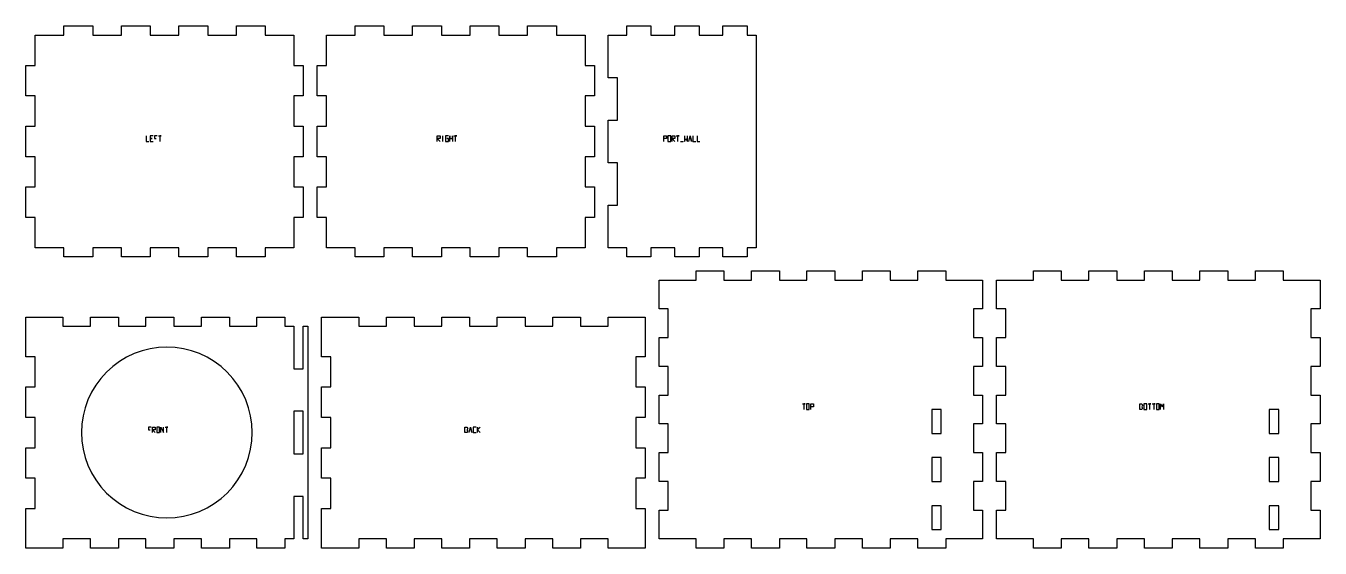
# Model space of a CAD drawing. Header units: millimetres. Extents: x 15 to 1415, y 15 to 580.
import ezdxf

# ---------------------------------------------------------------- set-up
doc = ezdxf.new("R2010")
doc.units = ezdxf.units.MM
doc.layers.add('CUT', color=7, linetype='Continuous')
doc.layers.add('ENGRAVE', color=1, linetype='Continuous')

msp = doc.modelspace()

# ---------------------------------------------------------------- linework, layer by layer
at = {"layer": 'CUT', "color": 7}
for points in [[(25, 340), (25, 340), (25, 372.8), (15, 372.8), (15, 405.8), (25, 405.8), (25, 438.5), (15, 438.5), (15, 471.5), (25, 471.5), (25, 504.2), (15, 504.2), (15, 537.2), (25, 537.2), (25, 570), (25, 570), (56, 570), (56, 580), (87.3, 580), (87.3, 570), (118.3, 570), (118.3, 580), (149.5, 580), (149.5, 570), (180.5, 570), (180.5, 580), (211.7, 580), (211.7, 570), (242.7, 570), (242.7, 580), (274, 580), (274, 570), (305, 570), (305, 537.2), (315, 537.2), (315, 504.2), (305, 504.2), (305, 471.5), (315, 471.5), (315, 438.5), (305, 438.5), (305, 405.8), (315, 405.8), (315, 372.8), (305, 372.8), (305, 340), (274, 340), (274, 330), (242.7, 330), (242.7, 340), (211.7, 340), (211.7, 330), (180.5, 330), (180.5, 340), (149.5, 340), (149.5, 330), (118.3, 330), (118.3, 340), (87.3, 340), (87.3, 330), (56, 330), (56, 340), (25, 340)], [(340, 340), (340, 340), (340, 372.8), (330, 372.8), (330, 405.8), (340, 405.8), (340, 438.5), (330, 438.5), (330, 471.5), (340, 471.5), (340, 504.2), (330, 504.2), (330, 537.2), (340, 537.2), (340, 570), (340, 570), (371, 570), (371, 580), (402.3, 580), (402.3, 570), (433.3, 570), (433.3, 580), (464.5, 580), (464.5, 570), (495.5, 570), (495.5, 580), (526.7, 580), (526.7, 570), (557.7, 570), (557.7, 580), (589, 580), (589, 570), (620, 570), (620, 537.2), (630, 537.2), (630, 504.2), (620, 504.2), (620, 471.5), (630, 471.5), (630, 438.5), (620, 438.5), (620, 405.8), (630, 405.8), (630, 372.8), (620, 372.8), (620, 340), (589, 340), (589, 330), (557.7, 330), (557.7, 340), (526.7, 340), (526.7, 330), (495.5, 330), (495.5, 340), (464.5, 340), (464.5, 330), (433.3, 330), (433.3, 340), (402.3, 340), (402.3, 330), (371, 330), (371, 340), (340, 340)], [(655, 340), (655, 339.9), (645, 339.9), (645, 386.1), (655, 386.1), (655, 431.9), (645, 431.9), (645, 478.1), (655, 478.1), (655, 523.9), (645, 523.9), (645, 570.1), (655, 570.1), (655, 570), (664.9, 570), (664.9, 580), (691.1, 580), (691.1, 570), (716.9, 570), (716.9, 580), (743.1, 580), (743.1, 570), (768.9, 570), (768.9, 580), (795.1, 580), (795.1, 570), (805, 570), (805, 340), (795.1, 340), (795.1, 330), (768.9, 330), (768.9, 340), (743.1, 340), (743.1, 330), (716.9, 330), (716.9, 340), (691.1, 340), (691.1, 330), (664.9, 330), (664.9, 340), (655, 340)], [(709.9, 56.2), (709.9, 87.1), (699.9, 87.1), (699.9, 118.4), (709.9, 118.4), (709.9, 149.4), (699.9, 149.4), (699.9, 180.6), (709.9, 180.6), (709.9, 211.6), (699.9, 211.6), (699.9, 242.9), (709.9, 242.9), (709.9, 273.8), (699.9, 273.8), (699.9, 305), (699.9, 305), (709.9, 305), (739.9, 305), (739.9, 315), (770, 315), (770, 305), (799.9, 305), (799.9, 315), (830, 315), (830, 305), (859.9, 305), (859.9, 315), (890, 315), (890, 305), (919.9, 305), (919.9, 315), (950, 315), (950, 305), (979.9, 305), (979.9, 315), (1010, 315), (1010, 305), (1039.9, 305), (1049.9, 305), (1049.9, 273.8), (1039.9, 273.8), (1039.9, 242.9), (1049.9, 242.9), (1049.9, 211.6), (1039.9, 211.6), (1039.9, 180.6), (1049.9, 180.6), (1049.9, 149.4), (1039.9, 149.4), (1039.9, 118.4), (1049.9, 118.4), (1049.9, 87.1), (1039.9, 87.1), (1039.9, 56.2), (1049.9, 56.2), (1049.9, 25), (1039.9, 25), (1010, 25), (1010, 15), (979.9, 15), (979.9, 25), (950, 25), (950, 15), (919.9, 15), (919.9, 25), (890, 25), (890, 15), (859.9, 15), (859.9, 25), (830, 25), (830, 15), (799.9, 15), (799.9, 25), (770, 25), (770, 15), (739.9, 15), (739.9, 25), (709.9, 25), (699.9, 25), (699.9, 56.2), (709.9, 56.2)], [(1074.9, 56.2), (1074.9, 87.1), (1064.9, 87.1), (1064.9, 118.4), (1074.9, 118.4), (1074.9, 149.4), (1064.9, 149.4), (1064.9, 180.6), (1074.9, 180.6), (1074.9, 211.6), (1064.9, 211.6), (1064.9, 242.9), (1074.9, 242.9), (1074.9, 273.8), (1064.9, 273.8), (1064.9, 305), (1064.9, 305), (1074.9, 305), (1104.9, 305), (1104.9, 315), (1135, 315), (1135, 305), (1164.9, 305), (1164.9, 315), (1195, 315), (1195, 305), (1224.9, 305), (1224.9, 315), (1255, 315), (1255, 305), (1284.9, 305), (1284.9, 315), (1315, 315), (1315, 305), (1344.9, 305), (1344.9, 315), (1375, 315), (1375, 305), (1404.9, 305), (1414.9, 305), (1414.9, 273.8), (1404.9, 273.8), (1404.9, 242.9), (1414.9, 242.9), (1414.9, 211.6), (1404.9, 211.6), (1404.9, 180.6), (1414.9, 180.6), (1414.9, 149.4), (1404.9, 149.4), (1404.9, 118.4), (1414.9, 118.4), (1414.9, 87.1), (1404.9, 87.1), (1404.9, 56.2), (1414.9, 56.2), (1414.9, 25), (1404.9, 25), (1375, 25), (1375, 15), (1344.9, 15), (1344.9, 25), (1315, 25), (1315, 15), (1284.9, 15), (1284.9, 25), (1255, 25), (1255, 15), (1224.9, 15), (1224.9, 25), (1195, 25), (1195, 15), (1164.9, 15), (1164.9, 25), (1135, 25), (1135, 15), (1104.9, 15), (1104.9, 25), (1074.9, 25), (1064.9, 25), (1064.9, 56.2), (1074.9, 56.2)], [(25, 90.6), (15, 90.6), (15, 123.6), (25, 123.6), (25, 156.4), (15, 156.4), (15, 189.4), (25, 189.4), (25, 222.1), (15, 222.1), (15, 255), (15, 265), (25, 265), (55.1, 265), (55.1, 255), (84.9, 255), (84.9, 265), (115.1, 265), (115.1, 255), (144.9, 255), (144.9, 265), (175.1, 265), (175.1, 255), (204.9, 255), (204.9, 265), (235.1, 265), (235.1, 255), (264.9, 255), (264.9, 265), (295.1, 265), (295.1, 255), (305, 255), (305, 209), (315, 209), (315, 255), (319.9, 255), (319.9, 25), (315, 25), (315, 71), (305, 71), (305, 25), (295.1, 25), (295.1, 15), (264.9, 15), (264.9, 25), (235.1, 25), (235.1, 15), (204.9, 15), (204.9, 25), (175.1, 25), (175.1, 15), (144.9, 15), (144.9, 25), (115.1, 25), (115.1, 15), (84.9, 15), (84.9, 25), (55.1, 25), (55.1, 15), (25, 15), (15, 15), (15, 25), (15, 57.9), (25, 57.9), (25, 90.6)], [(344.9, 15), (334.9, 15), (334.9, 25), (334.9, 57.9), (344.9, 57.9), (344.9, 90.6), (334.9, 90.6), (334.9, 123.6), (344.9, 123.6), (344.9, 156.4), (334.9, 156.4), (334.9, 189.4), (344.9, 189.4), (344.9, 222.1), (334.9, 222.1), (334.9, 255), (334.9, 265), (344.9, 265), (375, 265), (375, 255), (404.9, 255), (404.9, 265), (435, 265), (435, 255), (464.9, 255), (464.9, 265), (495, 265), (495, 255), (524.9, 255), (524.9, 265), (555, 265), (555, 255), (584.9, 255), (584.9, 265), (615, 265), (615, 255), (644.9, 255), (644.9, 265), (674.9, 265), (684.9, 265), (684.9, 255), (684.9, 222.1), (674.9, 222.1), (674.9, 189.4), (684.9, 189.4), (684.9, 156.4), (674.9, 156.4), (674.9, 123.6), (684.9, 123.6), (684.9, 90.6), (674.9, 90.6), (674.9, 57.9), (684.9, 57.9), (684.9, 25), (684.9, 15), (674.9, 15), (644.9, 15), (644.9, 25), (615, 25), (615, 15), (584.9, 15), (584.9, 25), (555, 25), (555, 15), (524.9, 15), (524.9, 25), (495, 25), (495, 15), (464.9, 15), (464.9, 25), (435, 25), (435, 15), (404.9, 15), (404.9, 25), (375, 25), (375, 15), (344.9, 15)], [(259.5, 149.1), (258.1, 158), (255.9, 166.8), (252.9, 175.4), (249, 183.6), (244.3, 191.3), (238.9, 198.6), (232.9, 205.4), (226.1, 211.4), (218.8, 216.8), (211.1, 221.5), (202.9, 225.4), (194.3, 228.4), (185.5, 230.6), (176.6, 232), (167.5, 232.4), (158.4, 232), (149.5, 230.6), (140.7, 228.4), (132.1, 225.4), (123.9, 221.5), (116.2, 216.8), (108.9, 211.4), (102.1, 205.4), (96.1, 198.6), (90.7, 191.3), (86, 183.6), (82.1, 175.4), (79.1, 166.8), (76.9, 158), (75.5, 149.1), (75.1, 140), (75.5, 130.9), (76.9, 122), (79.1, 113.2), (82.1, 104.6), (86, 96.4), (90.7, 88.7), (96.1, 81.4), (102.1, 74.6), (108.9, 68.6), (116.2, 63.2), (123.9, 58.5), (132.1, 54.6), (140.7, 51.6), (149.5, 49.4), (158.4, 48), (167.5, 47.6), (176.6, 48), (185.5, 49.4), (194.3, 51.6), (202.9, 54.6), (211.1, 58.5), (218.8, 63.2), (226.1, 68.6), (232.9, 74.6), (238.9, 81.4), (244.3, 88.7), (249, 96.4), (252.9, 104.6), (255.9, 113.2), (258.1, 122), (259.5, 130.9), (259.9, 140), (259.5, 149.1)], [(305, 163), (305, 117), (315, 117), (315, 163), (305, 163)], [(1005.1, 139.1), (1005.1, 164.9), (994.9, 164.9), (994.9, 139.1), (1005.1, 139.1)], [(1370.1, 139.1), (1370.1, 164.9), (1359.9, 164.9), (1359.9, 139.1), (1370.1, 139.1)], [(1005.1, 112.9), (994.9, 112.9), (994.9, 87.1), (1005.1, 87.1), (1005.1, 112.9)], [(1370.1, 112.9), (1359.9, 112.9), (1359.9, 87.1), (1370.1, 87.1), (1370.1, 112.9)], [(994.9, 60.9), (994.9, 35.1), (1005.1, 35.1), (1005.1, 60.9), (994.9, 60.9)], [(1359.9, 60.9), (1359.9, 35.1), (1370.1, 35.1), (1370.1, 60.9), (1359.9, 60.9)]]:
    msp.add_lwpolyline(points, close=True, dxfattribs=at)
at = {"layer": 'ENGRAVE', "color": 1}
for points in [[(145, 461), (145, 455), (148, 455)], [(152.5, 461), (149.5, 461), (149.5, 458), (151.6, 458), (149.5, 458), (149.5, 455), (152.5, 455)], [(157, 461), (154, 461), (154, 458), (156.1, 458)], [(158.5, 461), (161.5, 461), (160, 461), (160, 455)], [(460, 455), (460, 461), (463, 461), (463, 458), (460, 458), (463, 455)], [(466, 455), (466, 461)], [(472, 461), (469, 461), (469, 455), (472, 455), (472, 458), (470.5, 458)], [(473.5, 455), (473.5, 461), (473.5, 458), (476.5, 458), (476.5, 461), (476.5, 455)], [(478, 461), (481, 461), (479.5, 461), (479.5, 455)], [(705, 455), (705, 461), (708, 461), (708, 458), (705, 458)], [(709.5, 455), (712.5, 455), (712.5, 461), (709.5, 461), (709.5, 455)], [(714, 455), (714, 461), (717, 461), (717, 458), (714, 458), (717, 455)], [(718.5, 461), (721.5, 461), (720, 461), (720, 455)], [(723, 455), (726, 455)], [(727.5, 461), (727.5, 455), (729, 458), (730.5, 455), (730.5, 461)], [(732, 455), (733.5, 461), (735, 455), (734.3, 458), (732.8, 458)], [(736.5, 461), (736.5, 455), (739.5, 455)], [(741, 461), (741, 455), (744, 455)], [(854.9, 171), (857.9, 171), (856.4, 171), (856.4, 165)], [(859.4, 165), (862.4, 165), (862.4, 171), (859.4, 171), (859.4, 165)], [(863.9, 165), (863.9, 171), (866.9, 171), (866.9, 168), (863.9, 168)], [(1219.9, 165), (1219.9, 171), (1222, 171), (1222.9, 169.5), (1222, 168), (1222.9, 166.5), (1222, 165), (1219.9, 165)], [(1224.4, 165), (1227.4, 165), (1227.4, 171), (1224.4, 171), (1224.4, 165)], [(1228.9, 171), (1231.9, 171), (1230.4, 171), (1230.4, 165)], [(1233.4, 171), (1236.4, 171), (1234.9, 171), (1234.9, 165)], [(1237.9, 165), (1240.9, 165), (1240.9, 171), (1237.9, 171), (1237.9, 165)], [(1242.4, 165), (1242.4, 171), (1243.9, 168), (1245.4, 171), (1245.4, 165)], [(150.5, 146), (147.5, 146), (147.5, 143), (149.6, 143)], [(152, 140), (152, 146), (155, 146), (155, 143), (152, 143), (155, 140)], [(156.5, 140), (159.5, 140), (159.5, 146), (156.5, 146), (156.5, 140)], [(161, 140), (161, 146), (164, 140), (164, 146)], [(165.5, 146), (168.5, 146), (167, 146), (167, 140)], [(489.9, 140), (489.9, 146), (492, 146), (492.9, 144.5), (492, 143), (492.9, 141.5), (492, 140), (489.9, 140)], [(494.4, 140), (495.9, 146), (497.4, 140), (496.7, 143), (495.2, 143)], [(501.9, 146), (498.9, 146), (498.9, 140), (501.9, 140)], [(503.4, 140), (503.4, 146), (503.4, 143), (506.4, 146), (503.4, 143), (506.4, 140)]]:
    msp.add_lwpolyline(points, dxfattribs=at)

doc.saveas('drawing.dxf')
